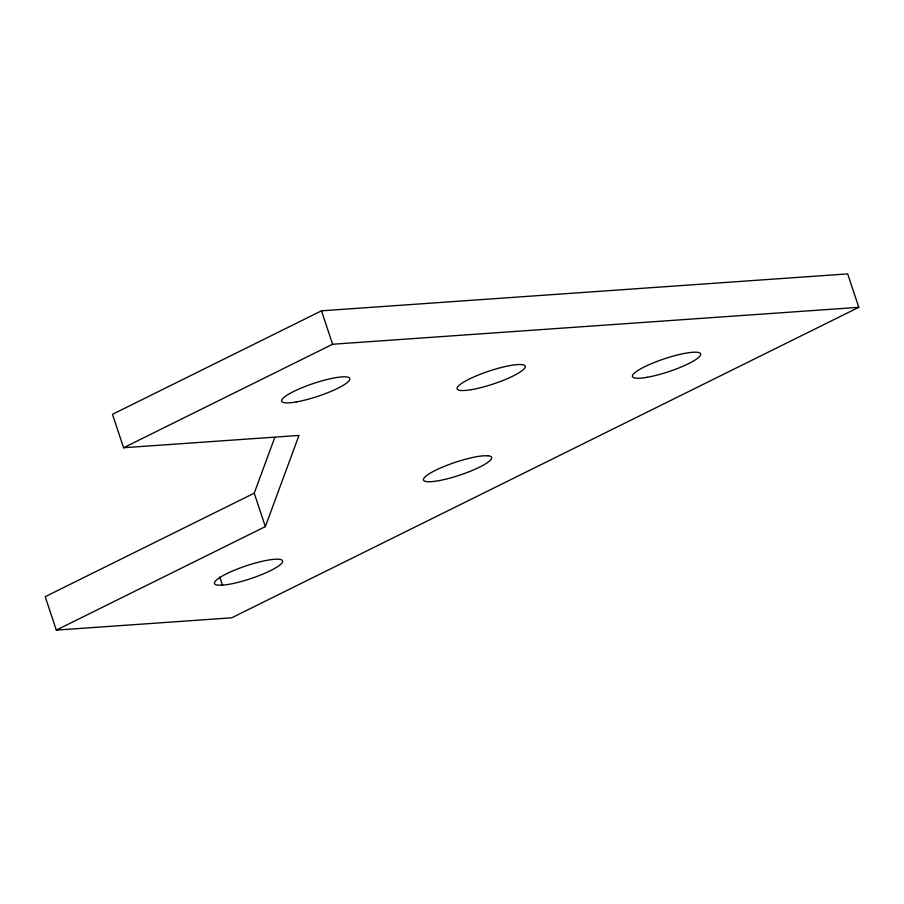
<?xml version="1.0" encoding="UTF-8"?>
<svg xmlns="http://www.w3.org/2000/svg" width="904" height="904" viewBox="0 0 904 904"><rect width="100%" height="100%" fill="white"/><g stroke="black" fill="none" stroke-linecap="round" stroke-linejoin="round"><path stroke-width="1.36" d="M254.227 493.188L45.2 596.685L56.319 630.111L265.347 526.614L254.227 493.188L274.703 437.683M265.347 526.614L298.975 435.434L123.588 447.74L112.469 414.314L321.496 310.818L847.681 273.889L858.8 307.315L231.718 617.805L56.319 630.111M123.588 447.74L332.615 344.243L858.8 307.315M321.496 310.818L332.615 344.243M219.785 577.102L222.452 585.125M487.99 455.763L482.962 455.831A35.877 6.78 -18.4 0 0 426.191 475.933A35.877 6.78 -18.4 0 0 458.667 475.493A35.877 6.78 -18.4 0 0 487.99 455.763M222.712 585.125L217.83 585.125A35.877 6.78 -18.4 0 1 248.058 565.226A35.877 6.78 -18.4 0 1 279.641 565.192A35.877 6.78 -18.4 0 1 222.712 585.125M296.229 401.941A35.877 6.78 -18.4 0 0 349.78 379.601A35.877 6.78 -18.4 0 0 301.382 387.974A35.877 6.78 -18.4 0 0 296.229 401.941M647.027 377.318A35.877 6.78 -18.4 0 0 700.566 354.978A35.877 6.78 -18.4 0 0 652.168 363.351A35.877 6.78 -18.4 0 0 647.027 377.318M471.628 389.624A35.877 6.78 -18.4 0 0 525.167 367.295A35.877 6.78 -18.4 0 0 476.781 375.668A35.877 6.78 -18.4 0 0 471.628 389.624"/></g></svg>
